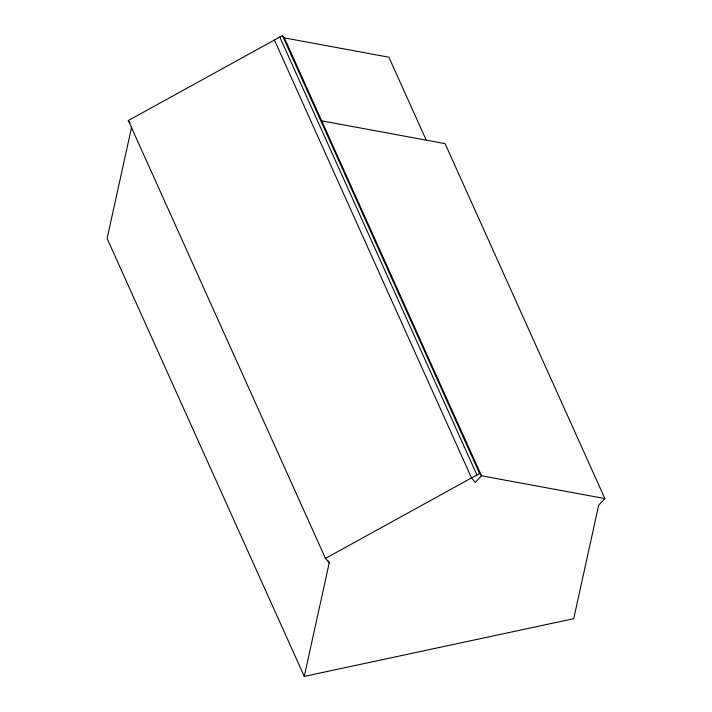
<?xml version="1.0" encoding="UTF-8"?>
<svg xmlns="http://www.w3.org/2000/svg" width="712" height="712" viewBox="0 0 712 712"><rect width="100%" height="100%" fill="white"/><g stroke="black" fill="none" stroke-linecap="round" stroke-linejoin="round"><path stroke-width="1.07" d="M131.595 127.19L107.12 238.511L304.264 676.4L573.721 618.692L598.676 505.2L604.88 498.569L445.08 143.628L321.708 120.853M304.264 676.4L329.22 562.916L328.303 560.887M329.22 562.916L325.464 558.413L128.32 120.524L282.442 35.6L284.364 37.896L481.499 475.785L604.88 498.569M325.464 558.413L479.585 473.489L481.499 475.785L475.296 482.424L471.54 477.921L274.396 40.032M284.364 37.896L388.885 57.2L426.23 140.148M128.32 120.524L130.198 122.775M282.442 35.6L479.585 473.489M279.798 37.06L476.942 474.948"/></g></svg>
